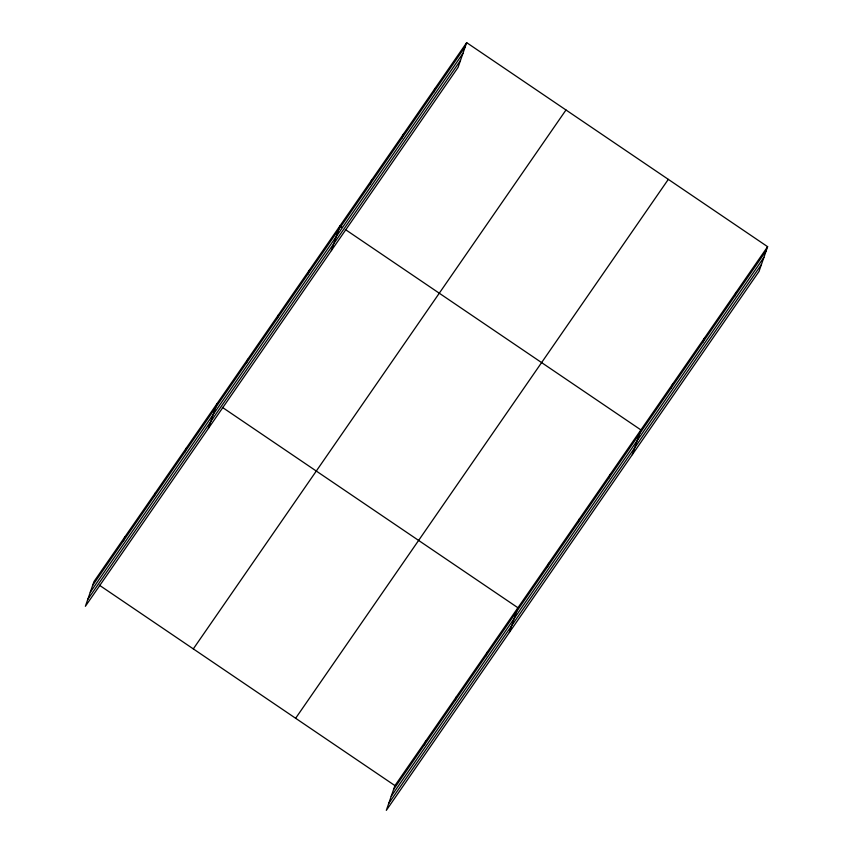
<?xml version="1.0" encoding="UTF-8"?>
<svg xmlns="http://www.w3.org/2000/svg" width="853" height="853" viewBox="0 0 853 853"><rect width="100%" height="100%" fill="white"/><g stroke="black" fill="none" stroke-linecap="round" stroke-linejoin="round"><path stroke-width="1.28" d="M123.408 540.919L124.741 537.091M154.158 496.457L155.491 492.629M184.898 451.994L186.231 448.177M208.356 428.462L216.982 403.714M246.389 363.079L247.722 359.252M277.14 318.617L278.473 314.8M307.89 274.165L309.212 270.337M331.348 250.622L339.963 225.874L342.117 227.335M370.309 183.896L371.641 180.068M401.987 138.09L403.32 134.262M433.665 92.284L434.998 88.456M466.676 42.65L458.061 67.398L85.375 606.302L93.99 581.554L466.676 42.65L767.625 246.698L759.01 271.446L386.324 810.35L394.939 785.602L767.625 246.698M424.357 744.968L425.69 741.14M455.107 700.505L456.44 696.688M485.847 656.042L487.18 652.225M509.305 632.51L517.931 607.762L222.377 407.371M547.338 567.128L548.671 563.3M578.089 522.665L579.422 518.848M608.839 478.213L610.162 474.385M632.297 454.67L640.912 429.923L345.358 229.532M671.258 387.944L672.59 384.117M702.936 342.138L704.269 338.31M734.614 296.332L735.947 292.504M92.668 585.371L465.343 46.478M90.258 592.281L462.934 53.376M87.784 599.392L460.46 60.488M193.311 648.888L565.987 109.984M295.628 718.269L668.315 179.365M393.617 789.43L766.293 250.526M391.207 796.329L763.883 257.425M388.733 803.441L761.409 264.547M99.396 585.211L394.939 785.602"/></g></svg>
